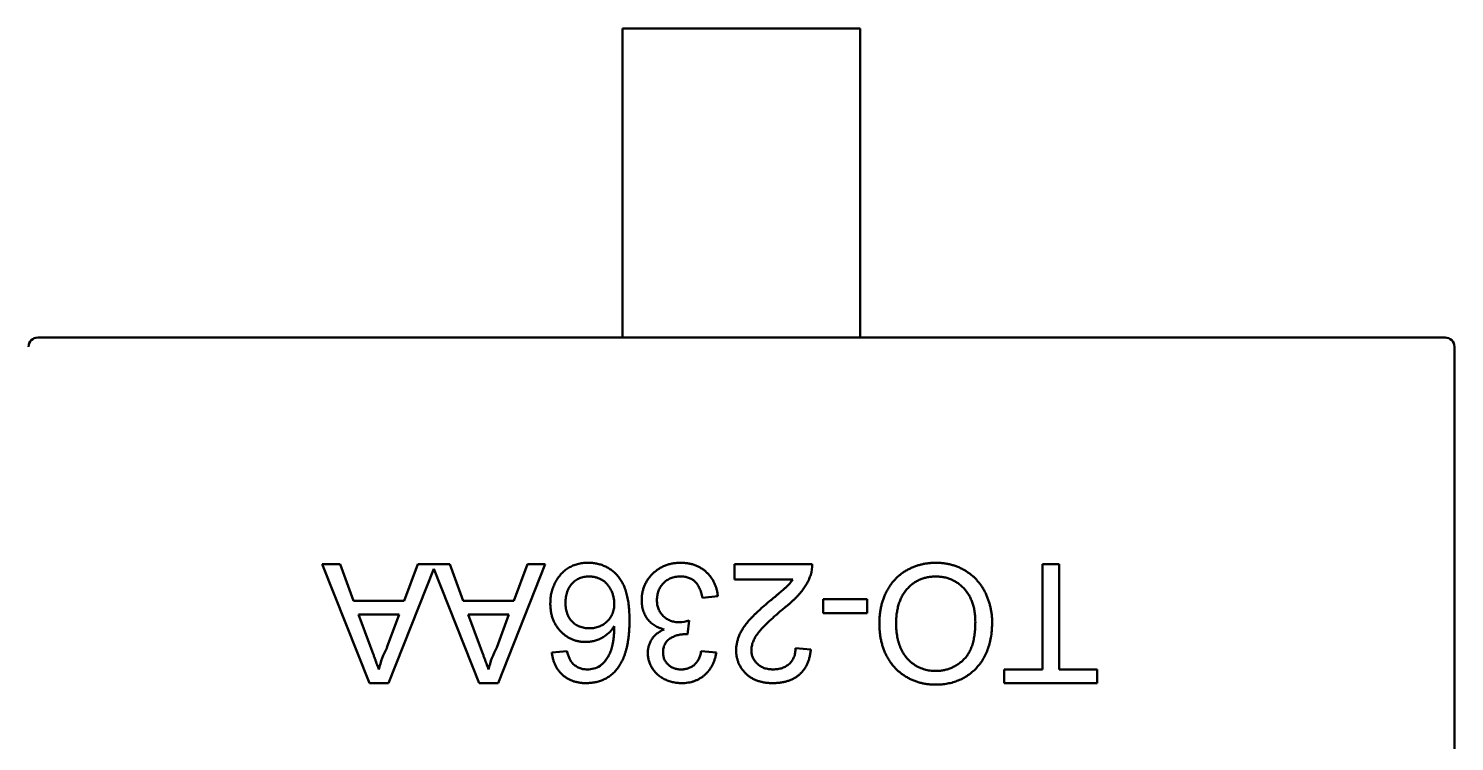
# Model space of a CAD drawing. Header units: millimetres. Extents: x 37 to 347, y 164 to 266.
# Drawn here: x 292.745 to 295.745, y 226.59 to 228.09 of the extents above; entities that cross this region are included whole.
import ezdxf

# ---------------------------------------------------------------- set-up
doc = ezdxf.new("R2010")
doc.units = ezdxf.units.MM
doc.header["$LTSCALE"] = 0.75
doc.layers.add('Visible', color=7, linetype='Continuous', lineweight=50)

msp = doc.modelspace()

# ---------------------------------------------------------------- linework, layer by layer
at = {"layer": 'Visible'}
for p, q in [((294.4953, 228.0901), (293.9953, 228.0901)), ((293.9953, 227.714), (293.9953, 228.0901)), ((294.4953, 227.714), (294.4953, 228.0901)), ((293.9953, 227.6941), (293.9953, 227.714)), ((294.4953, 227.6941), (294.4953, 227.714)), ((293.9953, 227.6361), (293.9953, 227.6941)), ((294.4953, 227.6361), (294.4953, 227.6941)), ((293.9953, 227.6361), (293.9953, 227.4579)), ((294.4953, 227.6361), (294.4953, 227.4579)), ((292.7653, 227.4401), (292.765, 227.4401)), ((293.9953, 227.4401), (292.7653, 227.4401)), ((293.9953, 227.4401), (293.9953, 227.4579)), ((294.4953, 227.4401), (293.9953, 227.4401)), ((294.4953, 227.4401), (294.4953, 227.4579)), ((295.7253, 227.4401), (294.4953, 227.4401)), ((295.7256, 227.4401), (295.7253, 227.4401)), ((295.7453, 227.4201), (295.7453, 227.4204)), ((295.7453, 225.7601), (295.7453, 227.4201)), ((293.4626, 226.7129), (293.3633, 226.9629)), ((293.3633, 226.9629), (293.4007, 226.9629)), ((293.4007, 226.9629), (293.4292, 226.886)), ((293.5979, 226.9534), (293.5024, 226.7129)), ((293.5358, 226.886), (293.5642, 226.9629)), ((293.5642, 226.9629), (293.6315, 226.9629)), ((293.6934, 226.7129), (293.5979, 226.9534)), ((293.6315, 226.9629), (293.66, 226.886)), ((293.8324, 226.9629), (293.7331, 226.7129)), ((293.7665, 226.886), (293.795, 226.9629)), ((293.795, 226.9629), (293.8324, 226.9629)), ((294.2309, 226.9308), (294.2309, 226.9629)), ((294.2309, 226.9629), (294.3943, 226.9629)), ((294.8783, 226.7417), (294.8783, 226.9629)), ((294.8783, 226.9629), (294.9136, 226.9629)), ((294.9136, 226.9629), (294.9136, 226.7417)), ((294.3532, 226.9308), (294.2309, 226.9308)), ((294.1956, 226.8956), (294.1636, 226.8924)), ((293.4292, 226.886), (293.5358, 226.886)), ((293.66, 226.886), (293.7665, 226.886)), ((294.4168, 226.8603), (294.4168, 226.8892)), ((294.4168, 226.8892), (294.5097, 226.8892)), ((294.5097, 226.8603), (294.4168, 226.8603)), ((294.5097, 226.8892), (294.5097, 226.8603)), ((293.4398, 226.8571), (293.4641, 226.7914)), ((293.5251, 226.8571), (293.4398, 226.8571)), ((293.4995, 226.7879), (293.5251, 226.8571)), ((293.6706, 226.8571), (293.6949, 226.7914)), ((293.7559, 226.8571), (293.6706, 226.8571)), ((293.7303, 226.7879), (293.7559, 226.8571)), ((294.135, 226.8443), (294.1317, 226.8154)), ((293.8463, 226.777), (293.8783, 226.7802)), ((294.1604, 226.7802), (294.1924, 226.777)), ((294.3591, 226.7866), (294.3911, 226.7834)), ((294.7982, 226.7129), (294.7982, 226.7417)), ((294.7982, 226.7417), (294.8783, 226.7417)), ((294.9136, 226.7417), (294.9937, 226.7417)), ((294.9937, 226.7417), (294.9937, 226.7129)), ((293.5024, 226.7129), (293.4626, 226.7129)), ((293.7331, 226.7129), (293.6934, 226.7129)), ((294.9937, 226.7129), (294.7982, 226.7129))]:
    msp.add_line(p, q, dxfattribs=at)
at = {"layer": 'Visible', "extrusion": (0, 0, -1)}
for centre, start, end in [((-292.7653, 227.4201), 0.864, 89.136), ((-295.7253, 227.4201), 90.864, 179.136)]:
    msp.add_arc(centre, 0.02, start, end, dxfattribs=at)
at = {"layer": 'Visible'}
for centre, radius, start, end in [((294.3313, 226.961), 0.063, 341.1528, 1.7031), ((294.1116, 226.9217), 0.0808, 271.8942, 286.8331), ((294.1256, 226.7655), 0.0504, 83.019, 88.2788), ((293.6661, 226.7), 0.1883, 152.1865, 167.2078), ((293.8969, 226.7), 0.1883, 152.1865, 167.2078), ((293.9208, 226.7948), 0.0531, 269.7398, 300.6494)]:
    msp.add_arc(centre, radius, start, end, dxfattribs=at)
for points, knots in [([(293.843, 226.8806), (293.8432, 226.8844), (293.8434, 226.892), (293.8454, 226.9033), (293.8486, 226.9141), (293.8524, 226.9227), (293.8559, 226.9292), (293.8589, 226.9338), (293.862, 226.9382), (293.8654, 226.9423), (293.8691, 226.9459), (293.8729, 226.9494), (293.8771, 226.9525), (293.8814, 226.9554), (293.886, 226.9579), (293.8907, 226.9601), (293.8955, 226.962), (293.9005, 226.9634), (293.9057, 226.9647), (293.911, 226.9655), (293.9165, 226.966), (293.9202, 226.9661), (293.9221, 226.9661)], [0, 0, 0, 0, 0.088899, 0.17544, 0.261633, 0.34801, 0.390819, 0.432814, 0.473776, 0.514166, 0.554107, 0.594121, 0.63362, 0.673585, 0.71348, 0.75336, 0.792891, 0.833007, 0.873643, 0.914893, 0.95695, 1, 1, 1, 1]), ([(293.9221, 226.9661), (293.9252, 226.966), (293.9314, 226.9658), (293.9405, 226.9645), (293.9491, 226.9623), (293.9573, 226.9592), (293.965, 226.9553), (293.9723, 226.9504), (293.9791, 226.9447), (293.9855, 226.9381), (293.9913, 226.9305), (293.9962, 226.9217), (294.0004, 226.9118), (294.0039, 226.9008), (294.0065, 226.8886), (294.0083, 226.8754), (294.0095, 226.861), (294.0096, 226.851), (294.0097, 226.8458)], [0, 0, 0, 0, 0.056157, 0.110133, 0.162537, 0.213912, 0.265146, 0.31651, 0.369179, 0.423123, 0.479276, 0.538691, 0.601978, 0.670125, 0.74365, 0.82281, 0.908261, 1, 1, 1, 1]), ([(294.0354, 226.8877), (294.0354, 226.8904), (294.0355, 226.8956), (294.0367, 226.9034), (294.0385, 226.9109), (294.0411, 226.918), (294.0444, 226.9249), (294.0484, 226.9314), (294.0532, 226.9376), (294.0587, 226.9434), (294.0646, 226.9487), (294.0711, 226.9534), (294.0779, 226.9573), (294.0852, 226.9605), (294.0928, 226.963), (294.1008, 226.9648), (294.1092, 226.9659), (294.1149, 226.966), (294.1178, 226.9661)], [0, 0, 0, 0, 0.063503, 0.124805, 0.18492, 0.244376, 0.303775, 0.364133, 0.425376, 0.488388, 0.551743, 0.61386, 0.67564, 0.737737, 0.800417, 0.864658, 0.930985, 1, 1, 1, 1]), ([(294.1178, 226.9661), (294.1205, 226.966), (294.1256, 226.9659), (294.1332, 226.9649), (294.1404, 226.9635), (294.1473, 226.9613), (294.1539, 226.9586), (294.1601, 226.9551), (294.1659, 226.9511), (294.1714, 226.9465), (294.1764, 226.9415), (294.1809, 226.936), (294.1848, 226.9301), (294.1882, 226.9239), (294.1909, 226.9174), (294.1931, 226.9104), (294.1947, 226.9031), (294.1953, 226.8981), (294.1956, 226.8956)], [0, 0, 0, 0, 0.067794, 0.133464, 0.196934, 0.258481, 0.319787, 0.380431, 0.44099, 0.502867, 0.564806, 0.625526, 0.685604, 0.746041, 0.807347, 0.869717, 0.93379, 1, 1, 1, 1]), ([(294.5354, 226.8383), (294.5354, 226.8414), (294.5355, 226.8475), (294.5362, 226.8566), (294.5374, 226.8654), (294.5391, 226.874), (294.5412, 226.8823), (294.5438, 226.8904), (294.5469, 226.8982), (294.5505, 226.9058), (294.5545, 226.913), (294.5589, 226.9197), (294.5637, 226.926), (294.5689, 226.932), (294.5745, 226.9374), (294.5805, 226.9423), (294.5869, 226.9469), (294.5937, 226.9509), (294.6008, 226.9544), (294.6079, 226.9575), (294.6153, 226.9602), (294.6227, 226.9624), (294.6303, 226.964), (294.6381, 226.9652), (294.646, 226.9659), (294.6513, 226.966), (294.6539, 226.9661)], [0, 0, 0, 0, 0.04756, 0.093962, 0.139112, 0.183626, 0.227457, 0.270703, 0.313611, 0.35626, 0.398366, 0.439557, 0.480045, 0.519888, 0.559658, 0.599421, 0.639208, 0.679668, 0.72002, 0.759859, 0.79956, 0.839199, 0.878956, 0.918794, 0.959083, 1, 1, 1, 1]), ([(294.6539, 226.9661), (294.6568, 226.966), (294.6625, 226.966), (294.6709, 226.9651), (294.6791, 226.9638), (294.6871, 226.962), (294.6948, 226.9596), (294.7023, 226.9567), (294.7096, 226.9533), (294.7166, 226.9493), (294.7232, 226.9449), (294.7295, 226.9401), (294.7354, 226.9349), (294.7408, 226.9292), (294.7459, 226.9233), (294.7504, 226.9169), (294.7547, 226.9102), (294.7584, 226.9031), (294.7617, 226.8957), (294.7646, 226.8882), (294.7671, 226.8807), (294.769, 226.873), (294.7706, 226.8652), (294.7717, 226.8573), (294.7725, 226.8493), (294.7725, 226.8439), (294.7725, 226.8412)], [0, 0, 0, 0, 0.044697, 0.088534, 0.131409, 0.173814, 0.215715, 0.257247, 0.298848, 0.340604, 0.382029, 0.42297, 0.463632, 0.504048, 0.544591, 0.584964, 0.626265, 0.667979, 0.709943, 0.751382, 0.792619, 0.833948, 0.875008, 0.916446, 0.957907, 1, 1, 1, 1]), ([(293.9245, 226.9372), (293.9227, 226.9372), (293.9192, 226.9371), (293.9141, 226.9364), (293.9093, 226.9352), (293.9046, 226.9336), (293.9003, 226.9315), (293.8962, 226.9289), (293.8923, 226.9258), (293.8888, 226.9223), (293.8856, 226.9184), (293.8828, 226.9141), (293.8803, 226.9096), (293.8785, 226.9046), (293.877, 226.8993), (293.8759, 226.8937), (293.8752, 226.8877), (293.8751, 226.8836), (293.8751, 226.8816)], [0, 0, 0, 0, 0.063965, 0.124854, 0.184383, 0.242748, 0.2999, 0.357059, 0.415719, 0.475258, 0.535508, 0.596291, 0.657728, 0.721052, 0.786261, 0.853834, 0.925318, 1, 1, 1, 1]), ([(293.9777, 226.8799), (293.9776, 226.8824), (293.9774, 226.8874), (293.976, 226.8948), (293.9738, 226.902), (293.9708, 226.909), (293.9671, 226.9154), (293.9626, 226.9212), (293.9576, 226.9261), (293.9519, 226.9302), (293.9457, 226.9333), (293.9391, 226.9356), (293.9319, 226.937), (293.927, 226.9372), (293.9245, 226.9372)], [0, 0, 0, 0, 0.086177, 0.171222, 0.257573, 0.34515, 0.431508, 0.513644, 0.593539, 0.672806, 0.752058, 0.831493, 0.913823, 1, 1, 1, 1]), ([(294.1167, 226.9372), (294.1149, 226.9372), (294.1113, 226.9372), (294.1061, 226.9364), (294.1012, 226.9354), (294.0966, 226.9337), (294.0922, 226.9317), (294.0881, 226.9292), (294.0843, 226.9263), (294.0808, 226.923), (294.0777, 226.9193), (294.0749, 226.9154), (294.0726, 226.9112), (294.0707, 226.9069), (294.0692, 226.9023), (294.0682, 226.8976), (294.0675, 226.8926), (294.0674, 226.8892), (294.0674, 226.8874)], [0, 0, 0, 0, 0.069461, 0.135658, 0.19962, 0.261651, 0.322053, 0.38234, 0.443223, 0.50493, 0.56682, 0.6276, 0.687476, 0.747351, 0.808174, 0.870133, 0.933721, 1, 1, 1, 1]), ([(294.1636, 226.8924), (294.1631, 226.8943), (294.1623, 226.898), (294.1607, 226.9034), (294.159, 226.9083), (294.157, 226.9128), (294.1549, 226.9169), (294.1525, 226.9206), (294.15, 226.9239), (294.1472, 226.9268), (294.1442, 226.9292), (294.141, 226.9314), (294.1375, 226.9332), (294.1338, 226.9347), (294.1299, 226.9358), (294.1257, 226.9367), (294.1213, 226.9372), (294.1182, 226.9372), (294.1167, 226.9372)], [0, 0, 0, 0, 0.082566, 0.15976, 0.233155, 0.301356, 0.365752, 0.426437, 0.484185, 0.539549, 0.593156, 0.647048, 0.701446, 0.757, 0.81384, 0.873058, 0.934963, 1, 1, 1, 1]), ([(294.3034, 226.8845), (294.3056, 226.8862), (294.3098, 226.8896), (294.3157, 226.8946), (294.3211, 226.8991), (294.3259, 226.9031), (294.33, 226.9066), (294.3337, 226.9097), (294.3366, 226.9124), (294.3412, 226.9165), (294.3469, 226.9224), (294.3511, 226.9281), (294.3532, 226.9308)], [0, 0, 0, 0, 0.1242, 0.23683, 0.339495, 0.431254, 0.511455, 0.581223, 0.640495, 0.688308, 0.850333, 1, 1, 1, 1]), ([(294.391, 226.9407), (294.3899, 226.9377), (294.3878, 226.9318), (294.3834, 226.9232), (294.3782, 226.9146), (294.3732, 226.9076), (294.3686, 226.9021), (294.3648, 226.8977), (294.3605, 226.8933), (294.3558, 226.8887), (294.3508, 226.884), (294.3454, 226.8792), (294.3395, 226.8743), (294.3354, 226.871), (294.3333, 226.8694)], [0, 0, 0, 0, 0.100388, 0.204407, 0.310686, 0.422157, 0.480685, 0.543238, 0.6095, 0.679555, 0.753841, 0.831641, 0.913813, 1, 1, 1, 1]), ([(294.6541, 226.9372), (294.6511, 226.9372), (294.6453, 226.937), (294.6367, 226.9358), (294.6286, 226.9337), (294.6208, 226.931), (294.6136, 226.9272), (294.6066, 226.9228), (294.6001, 226.9175), (294.594, 226.9115), (294.5885, 226.9046), (294.5836, 226.8972), (294.5797, 226.8889), (294.5763, 226.8801), (294.5738, 226.8705), (294.5719, 226.8603), (294.5708, 226.8494), (294.5707, 226.8419), (294.5706, 226.838)], [0, 0, 0, 0, 0.061055, 0.119545, 0.176806, 0.232956, 0.288583, 0.344667, 0.401662, 0.46054, 0.520477, 0.581213, 0.643431, 0.707961, 0.775371, 0.846414, 0.921152, 1, 1, 1, 1]), ([(294.7373, 226.8416), (294.7372, 226.8452), (294.7371, 226.8522), (294.7359, 226.8625), (294.7341, 226.8722), (294.7316, 226.8813), (294.7282, 226.8898), (294.7241, 226.8977), (294.7193, 226.905), (294.7137, 226.9117), (294.7076, 226.9177), (294.7011, 226.923), (294.6942, 226.9273), (294.6869, 226.931), (294.6792, 226.9338), (294.6712, 226.9358), (294.6628, 226.937), (294.657, 226.9372), (294.6541, 226.9372)], [0, 0, 0, 0, 0.075964, 0.148125, 0.217201, 0.2833, 0.347202, 0.4093, 0.470426, 0.531588, 0.591739, 0.650258, 0.707303, 0.764208, 0.821148, 0.879119, 0.938423, 1, 1, 1, 1]), ([(293.9169, 226.7994), (293.9144, 226.7995), (293.9095, 226.7996), (293.9022, 226.8007), (293.8952, 226.8025), (293.8884, 226.8049), (293.882, 226.8082), (293.8759, 226.8121), (293.8701, 226.8167), (293.8645, 226.822), (293.8595, 226.8278), (293.855, 226.8341), (293.8513, 226.8408), (293.8483, 226.848), (293.846, 226.8556), (293.8443, 226.8635), (293.8433, 226.8719), (293.8431, 226.8776), (293.843, 226.8806)], [0, 0, 0, 0, 0.061347, 0.121203, 0.179863, 0.238152, 0.296252, 0.35519, 0.415676, 0.478379, 0.541524, 0.603977, 0.666513, 0.729491, 0.79371, 0.859736, 0.928449, 1, 1, 1, 1]), ([(293.8751, 226.8816), (293.8751, 226.8796), (293.8752, 226.8756), (293.8759, 226.8699), (293.8769, 226.8645), (293.8784, 226.8594), (293.8803, 226.8547), (293.8827, 226.8503), (293.8854, 226.8462), (293.8887, 226.8425), (293.8922, 226.8391), (293.8961, 226.8362), (293.9003, 226.8337), (293.9048, 226.8317), (293.9096, 226.8302), (293.9147, 226.8291), (293.9201, 226.8283), (293.9239, 226.8283), (293.9258, 226.8283)], [0, 0, 0, 0, 0.072229, 0.141252, 0.207439, 0.270245, 0.331238, 0.391254, 0.450152, 0.509008, 0.567734, 0.625726, 0.683708, 0.742407, 0.803094, 0.865865, 0.931379, 1, 1, 1, 1]), ([(293.9258, 226.8283), (293.9276, 226.8283), (293.931, 226.8284), (293.9362, 226.8291), (293.9411, 226.8302), (293.9458, 226.8317), (293.9504, 226.8338), (293.9547, 226.8362), (293.9588, 226.8392), (293.9626, 226.8425), (293.9662, 226.8462), (293.9693, 226.8501), (293.9718, 226.8544), (293.974, 226.859), (293.9756, 226.8638), (293.9768, 226.8689), (293.9775, 226.8743), (293.9776, 226.878), (293.9777, 226.8799)], [0, 0, 0, 0, 0.064812, 0.127718, 0.189086, 0.249562, 0.309738, 0.370215, 0.431085, 0.493911, 0.55657, 0.617553, 0.678119, 0.739063, 0.801665, 0.864956, 0.93089, 1, 1, 1, 1]), ([(294.0823, 226.826), (294.0805, 226.8265), (294.077, 226.8274), (294.0719, 226.8292), (294.0672, 226.8314), (294.0627, 226.8338), (294.0585, 226.8367), (294.0546, 226.8398), (294.0511, 226.8434), (294.0478, 226.8473), (294.0448, 226.8514), (294.0423, 226.8559), (294.0402, 226.8605), (294.0384, 226.8654), (294.037, 226.8707), (294.0361, 226.8761), (294.0355, 226.8818), (294.0354, 226.8857), (294.0354, 226.8877)], [0, 0, 0, 0, 0.065828, 0.128938, 0.190858, 0.251186, 0.310974, 0.37005, 0.429672, 0.489507, 0.549975, 0.610075, 0.670915, 0.732909, 0.796711, 0.861825, 0.929892, 1, 1, 1, 1]), ([(294.0674, 226.8874), (294.0674, 226.8858), (294.0675, 226.8825), (294.0681, 226.8778), (294.0692, 226.8733), (294.0706, 226.869), (294.0725, 226.8649), (294.0747, 226.861), (294.0775, 226.8574), (294.0806, 226.854), (294.084, 226.8509), (294.0876, 226.8483), (294.0915, 226.846), (294.0956, 226.8441), (294.1, 226.8427), (294.1045, 226.8416), (294.1093, 226.841), (294.1126, 226.8409), (294.1143, 226.8409)], [0, 0, 0, 0, 0.067051, 0.13118, 0.193722, 0.254499, 0.314763, 0.375117, 0.436023, 0.498297, 0.560571, 0.621619, 0.681973, 0.742853, 0.804272, 0.867473, 0.932273, 1, 1, 1, 1]), ([(294.2341, 226.7819), (294.2341, 226.7844), (294.2343, 226.7893), (294.2354, 226.7967), (294.2372, 226.8041), (294.2396, 226.8114), (294.243, 226.8188), (294.2472, 226.8263), (294.2524, 226.8339), (294.2575, 226.8405), (294.2621, 226.8459), (294.2663, 226.8504), (294.2711, 226.8552), (294.2764, 226.8605), (294.2823, 226.8659), (294.2888, 226.8719), (294.2959, 226.8781), (294.3009, 226.8823), (294.3034, 226.8845)], [0, 0, 0, 0, 0.057945, 0.116018, 0.174826, 0.234683, 0.296827, 0.364061, 0.436192, 0.51426, 0.556976, 0.604856, 0.657675, 0.715751, 0.77884, 0.847501, 0.921228, 1, 1, 1, 1]), ([(294.3333, 226.8694), (294.3301, 226.8667), (294.3239, 226.8615), (294.3152, 226.8537), (294.3072, 226.8465), (294.3001, 226.8398), (294.2938, 226.8335), (294.2883, 226.8278), (294.2836, 226.8225), (294.2798, 226.8176), (294.2765, 226.813), (294.2737, 226.8085), (294.2714, 226.804), (294.2695, 226.7996), (294.268, 226.7952), (294.2669, 226.7908), (294.2662, 226.7865), (294.2662, 226.7836), (294.2661, 226.7822)], [0, 0, 0, 0, 0.11141, 0.214526, 0.309417, 0.396087, 0.474284, 0.544374, 0.60642, 0.660582, 0.709794, 0.756451, 0.800767, 0.843168, 0.884295, 0.923885, 0.962359, 1, 1, 1, 1]), ([(293.9777, 226.8324), (293.9758, 226.8297), (293.9721, 226.8245), (293.9655, 226.8177), (293.9584, 226.812), (293.9507, 226.8074), (293.9425, 226.8038), (293.9342, 226.8013), (293.9256, 226.7997), (293.9198, 226.7995), (293.9169, 226.7994)], [0, 0, 0, 0, 0.13549, 0.265229, 0.390778, 0.51542, 0.638317, 0.759642, 0.878902, 1, 1, 1, 1]), ([(293.9478, 226.7491), (293.9499, 226.7509), (293.9542, 226.7544), (293.9598, 226.761), (293.9648, 226.7686), (293.9685, 226.7758), (293.9711, 226.7822), (293.9728, 226.7877), (293.9742, 226.7937), (293.9754, 226.8003), (293.9763, 226.8075), (293.9771, 226.8153), (293.9775, 226.8236), (293.9776, 226.8294), (293.9777, 226.8324)], [0, 0, 0, 0, 0.088609, 0.181893, 0.280787, 0.38702, 0.444107, 0.506454, 0.574396, 0.647656, 0.726426, 0.811458, 0.90278, 1, 1, 1, 1]), ([(294.0097, 226.8458), (294.0097, 226.8429), (294.0097, 226.8371), (294.0093, 226.8286), (294.0088, 226.8203), (294.008, 226.8124), (294.0071, 226.8048), (294.0059, 226.7975), (294.0046, 226.7905), (294.003, 226.7838), (294.0012, 226.7774), (293.9991, 226.7714), (293.9969, 226.7656), (293.9945, 226.7601), (293.9918, 226.7549), (293.9889, 226.7501), (293.9858, 226.7455), (293.9836, 226.7427), (293.9825, 226.7413)], [0, 0, 0, 0, 0.080034, 0.157854, 0.232564, 0.304731, 0.374384, 0.441663, 0.506048, 0.568692, 0.628715, 0.687238, 0.743227, 0.797567, 0.850239, 0.901629, 0.951067, 1, 1, 1, 1]), ([(294.6538, 226.7097), (294.651, 226.7097), (294.6454, 226.7098), (294.6371, 226.7106), (294.629, 226.7119), (294.6212, 226.7137), (294.6135, 226.716), (294.606, 226.7188), (294.5988, 226.7222), (294.5919, 226.726), (294.5852, 226.7303), (294.5789, 226.735), (294.573, 226.7402), (294.5675, 226.7456), (294.5625, 226.7516), (294.5578, 226.7579), (294.5535, 226.7647), (294.5497, 226.7718), (294.5463, 226.7793), (294.5434, 226.787), (294.5409, 226.7949), (294.5388, 226.8031), (294.5373, 226.8116), (294.5362, 226.8203), (294.5355, 226.8292), (294.5354, 226.8352), (294.5354, 226.8383)], [0, 0, 0, 0, 0.043099, 0.085587, 0.126908, 0.167967, 0.20845, 0.249025, 0.289281, 0.33001, 0.370598, 0.410466, 0.450033, 0.489688, 0.529116, 0.569037, 0.609703, 0.650759, 0.692509, 0.734219, 0.776707, 0.819552, 0.863351, 0.907839, 0.953334, 1, 1, 1, 1]), ([(294.5706, 226.838), (294.5706, 226.8356), (294.5707, 226.8307), (294.5712, 226.8236), (294.5719, 226.8166), (294.573, 226.81), (294.5745, 226.8035), (294.5762, 226.7973), (294.5783, 226.7913), (294.5806, 226.7856), (294.5832, 226.7802), (294.5862, 226.775), (294.5895, 226.7702), (294.593, 226.7657), (294.5969, 226.7615), (294.601, 226.7576), (294.6054, 226.7541), (294.6101, 226.7508), (294.615, 226.7479), (294.6201, 226.7454), (294.6253, 226.7433), (294.6307, 226.7416), (294.6362, 226.7402), (294.6418, 226.7392), (294.6477, 226.7387), (294.6516, 226.7386), (294.6536, 226.7385)], [0, 0, 0, 0, 0.050852, 0.099752, 0.147438, 0.194086, 0.239171, 0.28334, 0.326577, 0.368936, 0.410572, 0.451051, 0.490877, 0.530044, 0.568937, 0.607578, 0.64642, 0.685679, 0.724799, 0.763513, 0.802173, 0.84074, 0.879649, 0.919071, 0.959098, 1, 1, 1, 1]), ([(294.6536, 226.7385), (294.6564, 226.7386), (294.6619, 226.7387), (294.6701, 226.7399), (294.678, 226.7417), (294.6856, 226.7443), (294.6928, 226.7477), (294.6997, 226.7518), (294.7064, 226.7566), (294.7127, 226.7622), (294.7187, 226.7686), (294.7236, 226.7762), (294.7279, 226.7847), (294.7314, 226.7941), (294.734, 226.8046), (294.7359, 226.8161), (294.7371, 226.8285), (294.7372, 226.8371), (294.7373, 226.8416)], [0, 0, 0, 0, 0.055943, 0.110382, 0.164048, 0.216759, 0.269601, 0.323009, 0.377581, 0.433449, 0.490922, 0.550625, 0.613117, 0.679861, 0.751358, 0.828261, 0.910795, 1, 1, 1, 1]), ([(294.7725, 226.8412), (294.7724, 226.8362), (294.7723, 226.8264), (294.7707, 226.8122), (294.7681, 226.7988), (294.7645, 226.7863), (294.7598, 226.7746), (294.7541, 226.7636), (294.7473, 226.7536), (294.7396, 226.7445), (294.7309, 226.7363), (294.7218, 226.7291), (294.7119, 226.7231), (294.7014, 226.7182), (294.6904, 226.7144), (294.6787, 226.7117), (294.6664, 226.71), (294.6581, 226.7098), (294.6538, 226.7097)], [0, 0, 0, 0, 0.075226, 0.146575, 0.2145, 0.27953, 0.342403, 0.403496, 0.463762, 0.523864, 0.583252, 0.641302, 0.698898, 0.756295, 0.814628, 0.874325, 0.935783, 1, 1, 1, 1]), ([(294.0482, 226.7764), (294.0483, 226.779), (294.0485, 226.7842), (294.0501, 226.7917), (294.0529, 226.7987), (294.0566, 226.8055), (294.0615, 226.8117), (294.0674, 226.8172), (294.0744, 226.8221), (294.0796, 226.8247), (294.0823, 226.826)], [0, 0, 0, 0, 0.121951, 0.240787, 0.35855, 0.479066, 0.601519, 0.727551, 0.859932, 1, 1, 1, 1]), ([(294.1271, 226.8158), (294.1242, 226.8157), (294.1184, 226.8155), (294.1099, 226.8136), (294.102, 226.8107), (294.0958, 226.8073), (294.0912, 226.8041), (294.0883, 226.8011), (294.0857, 226.798), (294.0838, 226.7945), (294.0821, 226.7907), (294.0811, 226.7865), (294.0803, 226.7821), (294.0803, 226.7791), (294.0802, 226.7775)], [0, 0, 0, 0, 0.129789, 0.254605, 0.378435, 0.50292, 0.565018, 0.624848, 0.683448, 0.742765, 0.802757, 0.86522, 0.930779, 1, 1, 1, 1]), ([(293.4641, 226.7914), (293.465, 226.7889), (293.4668, 226.7839), (293.4696, 226.7767), (293.472, 226.7698), (293.4745, 226.7635), (293.4767, 226.7574), (293.4787, 226.7518), (293.4807, 226.7467), (293.4819, 226.7433), (293.4825, 226.7417)], [0, 0, 0, 0, 0.153148, 0.299433, 0.436426, 0.565671, 0.686508, 0.799269, 0.903395, 1, 1, 1, 1]), ([(293.6949, 226.7914), (293.6958, 226.7889), (293.6976, 226.7839), (293.7003, 226.7767), (293.7028, 226.7698), (293.7052, 226.7635), (293.7074, 226.7574), (293.7095, 226.7518), (293.7115, 226.7467), (293.7127, 226.7433), (293.7132, 226.7417)], [0, 0, 0, 0, 0.153148, 0.299433, 0.436426, 0.565671, 0.686508, 0.799269, 0.903395, 1, 1, 1, 1]), ([(293.9184, 226.7129), (293.916, 226.7129), (293.9112, 226.713), (293.9042, 226.7138), (293.8975, 226.7152), (293.8911, 226.717), (293.8851, 226.7195), (293.8795, 226.7223), (293.8741, 226.7258), (293.8692, 226.7298), (293.8646, 226.7343), (293.8605, 226.7392), (293.8569, 226.7445), (293.8538, 226.7502), (293.8512, 226.7563), (293.849, 226.7628), (293.8473, 226.7698), (293.8466, 226.7745), (293.8463, 226.777)], [0, 0, 0, 0, 0.068499, 0.134572, 0.198208, 0.259784, 0.319951, 0.379508, 0.438814, 0.498497, 0.558182, 0.617438, 0.677522, 0.737959, 0.80033, 0.86409, 0.930622, 1, 1, 1, 1]), ([(293.8783, 226.7802), (293.879, 226.7774), (293.8803, 226.7722), (293.883, 226.7652), (293.886, 226.7593), (293.8886, 226.7561), (293.8899, 226.7546)], [0, 0, 0, 0, 0.299802, 0.564331, 0.796204, 1, 1, 1, 1]), ([(294.1193, 226.7129), (294.116, 226.713), (294.1096, 226.7132), (294.1002, 226.7149), (294.0912, 226.7176), (294.0827, 226.7213), (294.0748, 226.7259), (294.0678, 226.7314), (294.0618, 226.7377), (294.0569, 226.7448), (294.0531, 226.7523), (294.0502, 226.7601), (294.0485, 226.7682), (294.0483, 226.7737), (294.0482, 226.7764)], [0, 0, 0, 0, 0.092054, 0.181008, 0.26913, 0.357137, 0.443549, 0.526433, 0.607453, 0.688385, 0.767854, 0.845531, 0.922529, 1, 1, 1, 1]), ([(294.0802, 226.7775), (294.0803, 226.7762), (294.0803, 226.7737), (294.0808, 226.7701), (294.0817, 226.7666), (294.0828, 226.7633), (294.0843, 226.7602), (294.0862, 226.7573), (294.0883, 226.7544), (294.0909, 226.7519), (294.0936, 226.7494), (294.0966, 226.7474), (294.0997, 226.7456), (294.1031, 226.7442), (294.1066, 226.7431), (294.1103, 226.7423), (294.1142, 226.7418), (294.1169, 226.7418), (294.1183, 226.7417)], [0, 0, 0, 0, 0.065093, 0.127304, 0.188122, 0.247131, 0.306077, 0.365678, 0.426103, 0.487841, 0.550317, 0.611805, 0.672737, 0.734883, 0.79768, 0.862475, 0.929775, 1, 1, 1, 1]), ([(294.1183, 226.7417), (294.121, 226.7418), (294.1262, 226.742), (294.1336, 226.7439), (294.1403, 226.7469), (294.1453, 226.7505), (294.1488, 226.7539), (294.1512, 226.7567), (294.1534, 226.7599), (294.1553, 226.7634), (294.1569, 226.7672), (294.1584, 226.7712), (294.1595, 226.7756), (294.1601, 226.7786), (294.1604, 226.7802)], [0, 0, 0, 0, 0.127797, 0.246795, 0.362284, 0.477652, 0.536237, 0.59559, 0.656344, 0.719085, 0.784349, 0.852876, 0.924551, 1, 1, 1, 1]), ([(294.1924, 226.777), (294.1919, 226.7745), (294.1909, 226.7696), (294.1889, 226.7626), (294.1865, 226.756), (294.1835, 226.7499), (294.1803, 226.7442), (294.1765, 226.7389), (294.1723, 226.734), (294.1676, 226.7296), (294.1626, 226.7256), (294.1573, 226.7222), (294.1517, 226.7193), (294.1458, 226.717), (294.1396, 226.7151), (294.1331, 226.7139), (294.1263, 226.713), (294.1216, 226.7129), (294.1193, 226.7129)], [0, 0, 0, 0, 0.071036, 0.139343, 0.204958, 0.268332, 0.330129, 0.390664, 0.450861, 0.510587, 0.570374, 0.629455, 0.687994, 0.747581, 0.807839, 0.870034, 0.93381, 1, 1, 1, 1]), ([(294.311, 226.7129), (294.3081, 226.7129), (294.3025, 226.713), (294.2943, 226.714), (294.2865, 226.7156), (294.2792, 226.7177), (294.2724, 226.7205), (294.266, 226.7239), (294.2601, 226.728), (294.2547, 226.7326), (294.2499, 226.7377), (294.2457, 226.7431), (294.2421, 226.7489), (294.2391, 226.7549), (294.2369, 226.7612), (294.2353, 226.7678), (294.2342, 226.7748), (294.2341, 226.7795), (294.2341, 226.7819)], [0, 0, 0, 0, 0.074712, 0.145539, 0.213339, 0.278615, 0.342094, 0.40389, 0.465063, 0.526577, 0.587328, 0.64638, 0.704345, 0.761672, 0.819418, 0.878039, 0.937796, 1, 1, 1, 1]), ([(294.2661, 226.7822), (294.2662, 226.7808), (294.2662, 226.778), (294.2669, 226.774), (294.2678, 226.7701), (294.2692, 226.7664), (294.271, 226.7629), (294.2732, 226.7596), (294.2758, 226.7564), (294.2787, 226.7534), (294.2819, 226.7506), (294.2855, 226.7483), (294.2893, 226.7462), (294.2933, 226.7445), (294.2976, 226.7433), (294.3021, 226.7424), (294.3068, 226.7418), (294.31, 226.7418), (294.3117, 226.7417)], [0, 0, 0, 0, 0.061762, 0.121174, 0.179421, 0.236843, 0.294322, 0.353191, 0.412721, 0.474522, 0.537057, 0.599591, 0.662367, 0.725246, 0.790316, 0.857724, 0.927232, 1, 1, 1, 1]), ([(294.3911, 226.7834), (294.3908, 226.7806), (294.3902, 226.7752), (294.3886, 226.7673), (294.3863, 226.76), (294.3837, 226.7531), (294.3803, 226.7468), (294.3765, 226.7409), (294.3721, 226.7357), (294.3671, 226.7308), (294.3617, 226.7266), (294.3558, 226.7229), (294.3494, 226.7198), (294.3426, 226.7173), (294.3353, 226.7153), (294.3276, 226.7139), (294.3194, 226.7131), (294.3139, 226.7129), (294.311, 226.7129)], [0, 0, 0, 0, 0.070675, 0.137493, 0.201473, 0.262869, 0.32255, 0.380737, 0.43822, 0.495487, 0.553484, 0.611346, 0.670644, 0.731587, 0.794183, 0.859445, 0.928208, 1, 1, 1, 1]), ([(294.3117, 226.7417), (294.3134, 226.7418), (294.3168, 226.7418), (294.3218, 226.7424), (294.3265, 226.7433), (294.331, 226.7446), (294.3352, 226.7463), (294.3391, 226.7484), (294.3428, 226.7508), (294.3461, 226.7536), (294.3491, 226.7567), (294.3518, 226.7601), (294.354, 226.7638), (294.3558, 226.7678), (294.3573, 226.7721), (294.3583, 226.7767), (294.3589, 226.7816), (294.359, 226.7849), (294.3591, 226.7866)], [0, 0, 0, 0, 0.070696, 0.138358, 0.20337, 0.2657, 0.327256, 0.386512, 0.445858, 0.505173, 0.56378, 0.622343, 0.680824, 0.739795, 0.800801, 0.864239, 0.930631, 1, 1, 1, 1]), ([(293.8899, 226.7546), (293.8909, 226.7535), (293.893, 226.7515), (293.8964, 226.7489), (293.8999, 226.7467), (293.9037, 226.7449), (293.9077, 226.7435), (293.9118, 226.7425), (293.9161, 226.7418), (293.919, 226.7418), (293.9205, 226.7417)], [0, 0, 0, 0, 0.128545, 0.252818, 0.375212, 0.497113, 0.618546, 0.742222, 0.869458, 1, 1, 1, 1]), ([(293.9825, 226.7413), (293.9805, 226.739), (293.9765, 226.7345), (293.9697, 226.7288), (293.9624, 226.7238), (293.9546, 226.7198), (293.9463, 226.7167), (293.9374, 226.7145), (293.9281, 226.7131), (293.9217, 226.713), (293.9184, 226.7129)], [0, 0, 0, 0, 0.125625, 0.247619, 0.368528, 0.488104, 0.609878, 0.735382, 0.864448, 1, 1, 1, 1])]:
    msp.add_open_spline(points, degree=3, knots=knots, dxfattribs=at)

doc.saveas('drawing.dxf')
